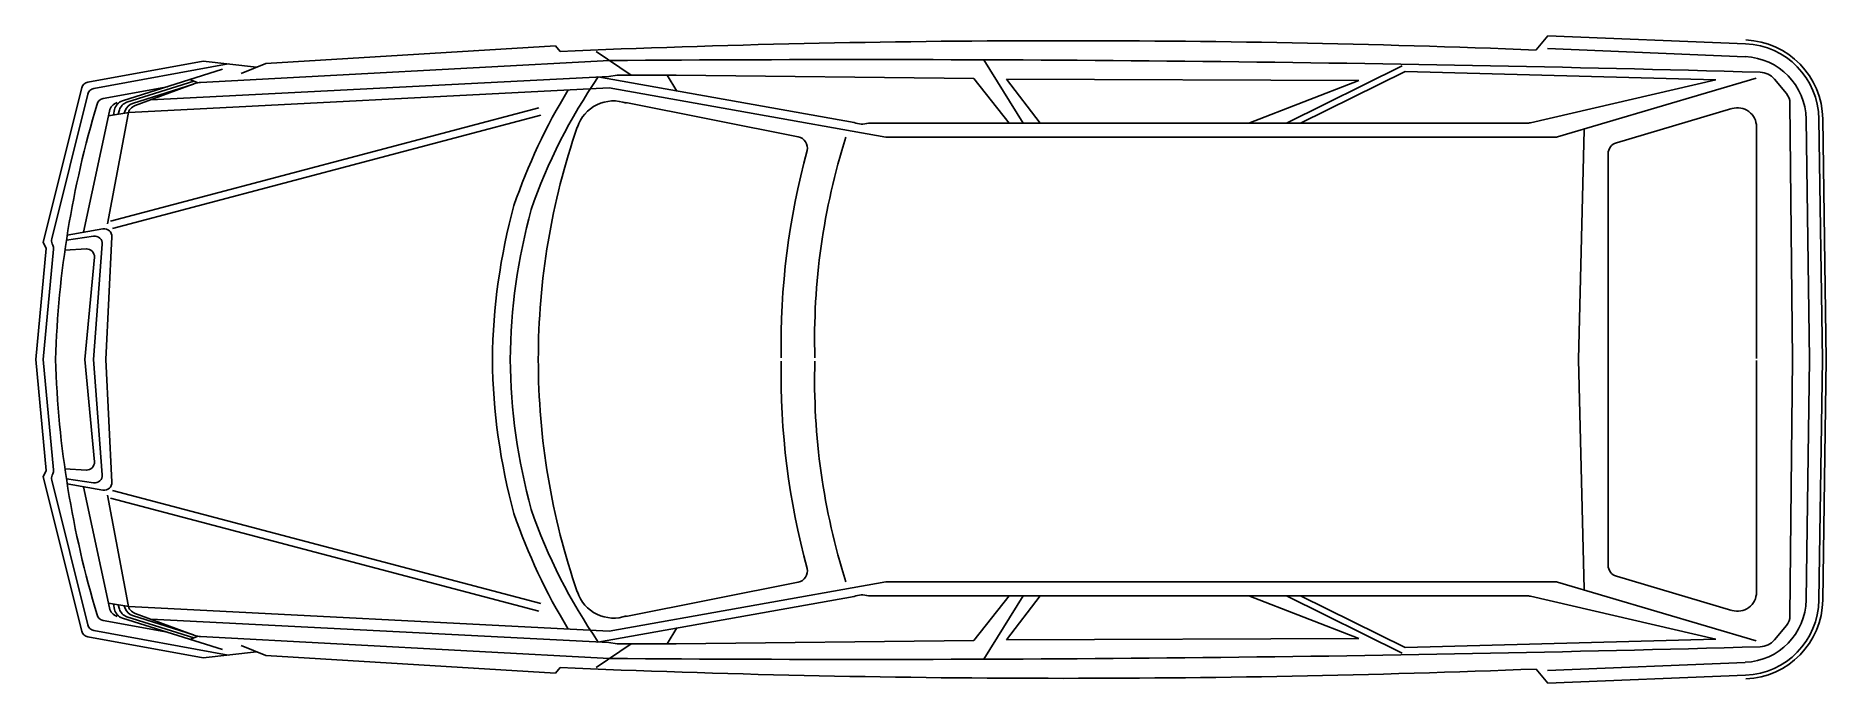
# Model space of a CAD drawing. Extents: x 5 to 474, y -83 to 87.
import ezdxf

# ---------------------------------------------------------------- set-up
doc = ezdxf.new("R2010")
doc.units = 0
doc.header["$LTSCALE"] = 25
doc.header["$MEASUREMENT"] = 0
doc.layers.get('0').update_dxf_attribs({"linetype": 'CONTINUOUS'})

msp = doc.modelspace()

# ---------------------------------------------------------------- linework, layer by layer
at = {"color": 0, "linetype": 'ByBlock'}
for p, q in [((64.97, 79.81), (140.84, 84.39)), ((140.84, 84.39), (142.02, 82.94)), ((397.59, 83.31), (400.66, 87.03)), ((400.66, 87.03), (452.46, 84.93)), ((18.36, 74.89), (48.57, 80.42)), ((47.86, 74.81), (154.98, 80.55)), ((48.57, 80.42), (62.55, 78.81)), ((58.48, 77.13), (64.97, 79.81)), ((119.57, 83.35), (119.65, 83.35)), ((142.04, 82.91), (142.04, 82.91)), ((151.48, 82.93), (160.62, 76.7)), ((263.29, 64.18), (252.99, 80.77)), ((400.53, 83.66), (452.33, 81.56)), ((19.92, 73.22), (55.14, 79.66)), ((27.4, 69.97), (53.62, 78.25)), ((28.6, 69.61), (46.14, 75.15)), ((34.82, 70.26), (154.76, 76.39)), ((45.1, 75.55), (47.21, 74.74)), ((151.9, 76.25), (218.99, 64.28)), ((157.01, 76.7), (154.76, 76.39)), ((157.01, 76.7), (172.38, 76.7)), ((170.09, 76.7), (172.55, 72.57)), ((172.38, 76.7), (250.4, 75.82)), ((259.6, 64.18), (250.4, 75.82)), ((258.87, 75.66), (351.21, 75.32)), ((267.7, 64.18), (258.87, 75.66)), ((322.35, 64.18), (351.21, 75.32)), ((362.55, 79.15), (332.21, 64.18)), ((363.26, 77.7), (335.87, 64.18)), ((363.26, 77.7), (444.62, 75.51)), ((396.08, 64.23), (444.62, 75.51)), ((455.18, 75.91), (403.19, 60.55)), ((459.98, 75.69), (463.13, 71.91)), ((6.71, 33), (16.78, 73.41)), ((8.9, 33.87), (18.34, 71.74)), ((22.37, 70.62), (39.23, 73.7)), ((29.14, 66.97), (154.84, 73.39)), ((30.06, 69.33), (46.02, 74.37)), ((46.41, 74.51), (30.8, 68.79)), ((154.84, 73.39), (227.34, 60.47)), ((17.26, 35.56), (24.03, 67.31)), ((23.5, 37.74), (28.89, 66.52)), ((23.77, 66.1), (29.14, 66.97)), ((24.27, 38.52), (136.43, 68.13)), ((24.78, 36.59), (136.94, 66.2)), ((25.07, 66.31), (25.36, 67.7)), ((26.3, 66.51), (26.63, 67.62)), ((27.88, 66.76), (28.14, 67.49)), ((159.2, 69.57), (204.36, 60.56)), ((448.88, 67.98), (418.6, 59.03)), ((464.06, 69.39), (464.71, 2.25)), ((223.02, 64.18), (395.63, 64.18)), ((410.15, 62.42), (408.69, 2.25)), ((455.3, 63.18), (455.3, 2.53)), ((468.28, 65.18), (469.18, 2.25)), ((471.65, 65.23), (472.55, 2.25)), ((472.65, 65.24), (473.55, 2.25)), ((227.34, 60.47), (402.63, 60.47)), ((416.46, 56.15), (416.46, 2.25)), ((7.47, 31.33), (6.71, 33)), ((12.77, 33.52), (19.87, 34.56)), ((12.97, 34.81), (22.33, 36.45)), ((23.08, 2.25), (24.67, 34.38)), ((4.74, 2.25), (7.47, 31.33)), ((6.67, 2.25), (9.39, 31.13)), ((9.21, 32.16), (9.03, 32.55)), ((12.38, 30.87), (17.97, 31.2)), ((20.07, 29.01), (17.54, 2.25)), ((22.15, 32.43), (19.86, 2.25)), ((4.74, 2.25), (7.47, -26.84)), ((6.67, 2.25), (9.39, -26.64)), ((20.07, -24.52), (17.54, 2.25)), ((22.15, -27.93), (19.86, 2.25)), ((23.08, 2.25), (24.67, -29.89)), ((410.15, -57.92), (408.69, 2.25)), ((416.46, -51.66), (416.46, 2.25)), ((455.3, -58.69), (455.3, 1.97)), ((464.06, -64.9), (464.71, 2.25)), ((468.28, -60.69), (469.18, 2.25)), ((471.65, -60.74), (472.55, 2.25)), ((472.65, -60.75), (473.55, 2.25)), ((7.47, -26.84), (6.71, -28.5)), ((9.21, -27.66), (9.03, -28.06)), ((12.38, -26.38), (17.97, -26.7)), ((6.71, -28.5), (16.78, -68.91)), ((8.9, -29.38), (18.34, -67.24)), ((12.77, -29.02), (19.87, -30.06)), ((12.97, -30.31), (22.33, -31.96)), ((17.26, -31.07), (24.03, -62.82)), ((24.78, -32.09), (136.94, -61.7)), ((23.5, -33.25), (28.89, -62.03)), ((24.27, -34.03), (136.43, -63.64)), ((154.84, -68.9), (227.34, -55.97)), ((159.2, -65.07), (204.36, -56.06)), ((227.34, -55.97), (402.63, -55.97)), ((455.18, -71.42), (403.19, -56.05)), ((448.88, -63.48), (418.6, -54.54)), ((151.9, -71.75), (218.99, -59.79)), ((223.02, -59.69), (395.63, -59.69)), ((259.6, -59.69), (250.4, -71.33)), ((263.29, -59.69), (252.99, -76.28)), ((267.7, -59.69), (258.87, -71.16)), ((322.35, -59.69), (351.21, -70.83)), ((362.55, -74.66), (332.21, -59.69)), ((363.26, -73.21), (335.87, -59.69)), ((396.08, -59.74), (444.62, -71.01)), ((23.77, -61.6), (29.14, -62.47)), ((25.07, -61.81), (25.36, -63.21)), ((26.3, -62.01), (26.63, -63.12)), ((27.4, -65.47), (53.62, -73.75)), ((27.88, -62.27), (28.14, -63)), ((28.6, -65.12), (46.14, -70.65)), ((29.14, -62.47), (154.84, -68.9)), ((30.06, -64.84), (46.02, -69.88)), ((46.41, -70.02), (30.8, -64.29)), ((19.92, -68.73), (55.14, -75.17)), ((22.37, -66.13), (39.23, -69.21)), ((34.82, -65.77), (154.76, -71.9)), ((45.1, -71.05), (47.21, -70.24)), ((47.86, -70.32), (154.98, -76.05)), ((170.09, -72.21), (172.55, -68.07)), ((459.98, -71.2), (463.13, -67.42)), ((18.36, -70.4), (48.57, -75.92)), ((48.57, -75.92), (62.55, -74.32)), ((58.48, -72.64), (64.97, -75.32)), ((151.48, -78.43), (160.62, -72.21)), ((157.01, -72.21), (154.76, -71.9)), ((157.01, -72.21), (172.38, -72.21)), ((172.38, -72.21), (250.4, -71.33)), ((258.87, -71.16), (351.21, -70.83)), ((363.26, -73.21), (444.62, -71.01)), ((64.97, -75.32), (140.84, -79.9)), ((119.57, -78.86), (119.65, -78.85)), ((140.84, -79.9), (142.02, -78.44)), ((142.04, -78.42), (142.04, -78.42)), ((397.59, -78.82), (400.66, -82.53)), ((400.53, -79.17), (452.33, -77.07)), ((400.66, -82.53), (452.46, -80.44))]:
    msp.add_line(p, q, dxfattribs=at)
for centre, radius, start, end in [((274.35, -3025.4), 3111.15, 87.72986, 92.43777), ((451.65, 64.95), 20, 0.8138, 87.68), ((451.65, 64.95), 21, 0.8138, 87.68), ((220.68, -8287.4), 8368.2, 88.386632, 90.449853), ((451.65, 64.95), 16.63, 0.8138, 87.68), ((270.08, -5.28), 143.47, 145.3671, 160.9637), ((456.14, 72.49), 5, 39.8047, 88.3866), ((18.72, 72.92), 2, 100.364, 166.0056), ((20.28, 71.25), 2, 100.364, 166.0056), ((22.73, 68.65), 2, 100.364, 166.0056), ((48.13, 69.82), 5, 93.0632, 110.1548), ((274.83, -7.05), 153.16, 148.5566, 161.0815), ((460.06, 69.35), 4, 0.5589, 39.8047), ((271.45, -6.01), 261.69, 163.3123, 178.1919), ((26.96, 66.68), 3, 107.5261, 167.9644), ((28.3, 67.11), 3, 107.5261, 168.4865), ((29.51, 66.75), 3, 107.5261, 163.2021), ((30.96, 66.47), 3, 107.5261, 160.0174), ((31.83, 65.97), 3, 110.1548, 169.3954), ((156.04, 59.97), 10, 70.0742, 161.8502), ((450.3, 63.18), 5, 0, 106.4626), ((321.63, 2.42), 185.31, 160.8889, 180.0529), ((221.08, 69.91), 6, 249.6301, 286.0932), ((223.02, 63.18), 1, 90, 106.0932), ((395.63, 66.18), 2, 270, 283.071), ((393, 6.14), 193.1, 164.7393, 181.0201), ((203.78, 57.62), 3, 347.521, 78.7191), ((384.63, 7.45), 175.97, 162.4664, 181.5461), ((402.63, 62.47), 2, 270, 286.4626), ((419.46, 56.15), 3, 106.4626, 180), ((284.09, 0.47), 159.8, 164.7094, 179.3618), ((284.04, 0.49), 155.1, 164.6649, 179.3522), ((10.85, 33.39), 2, 166.0056, 204.7745), ((20.16, 32.58), 2, 355.654, 98.3497), ((22.67, 34.48), 2, 357.1703, 99.9628), ((7.4, 31.32), 2, 354.6284, 24.7745), ((18.08, 29.2), 2, 354.5964, 93.3314), ((271.45, 10.5), 261.69, 181.8081, 196.6877), ((284.09, 4.03), 159.8, 180.6382, 195.2906), ((284.04, 4), 155.1, 180.6478, 195.3351), ((321.63, 2.08), 185.31, 179.9471, 199.1111), ((393, -1.65), 193.1, 178.9799, 195.2607), ((384.63, -2.96), 175.97, 178.4539, 197.5336), ((10.85, -28.9), 2, 155.2255, 193.9944), ((7.4, -26.82), 2, 335.2255, 5.3716), ((18.08, -24.71), 2, 266.6686, 5.4036), ((20.16, -28.09), 2, 261.6503, 4.346), ((22.67, -29.99), 2, 260.0372, 2.8297), ((270.08, 9.78), 143.47, 199.0363, 214.6329), ((274.83, 11.54), 153.16, 198.9185, 211.4434), ((203.78, -53.12), 3, 281.2809, 12.479), ((402.63, -57.97), 2, 73.5374, 90), ((419.46, -51.66), 3, 180, 253.5374), ((156.04, -55.48), 10, 198.1498, 289.9258), ((221.08, -65.41), 6, 73.9068, 110.3699), ((223.02, -58.69), 1, 253.9068, 270), ((395.63, -61.69), 2, 76.929, 90), ((450.3, -58.69), 5, 253.5374, 360), ((451.65, -60.45), 16.63, 272.32, 359.1862), ((451.65, -60.45), 20, 272.32, 359.1862), ((451.65, -60.45), 21, 272.32, 359.1862), ((22.73, -64.16), 2, 193.9944, 259.636), ((26.96, -62.19), 3, 192.0356, 252.4739), ((28.3, -62.61), 3, 191.5135, 252.4739), ((29.51, -62.25), 3, 196.7979, 252.4739), ((30.96, -61.98), 3, 199.9826, 252.4739), ((31.83, -61.48), 3, 190.6046, 249.8452), ((460.06, -64.86), 4, 320.1953, 359.4411), ((18.72, -68.43), 2, 193.9944, 259.636), ((20.28, -66.76), 2, 193.9944, 259.636), ((48.13, -65.33), 5, 249.8452, 266.9368), ((220.68, 8291.89), 8368.2, 269.550147, 271.613368), ((456.14, -67.99), 5, 271.6134, 320.1953), ((274.35, 3029.89), 3111.15, 267.56223, 272.27014)]:
    msp.add_arc(centre, radius, start, end, dxfattribs=at)

doc.saveas('drawing.dxf')
